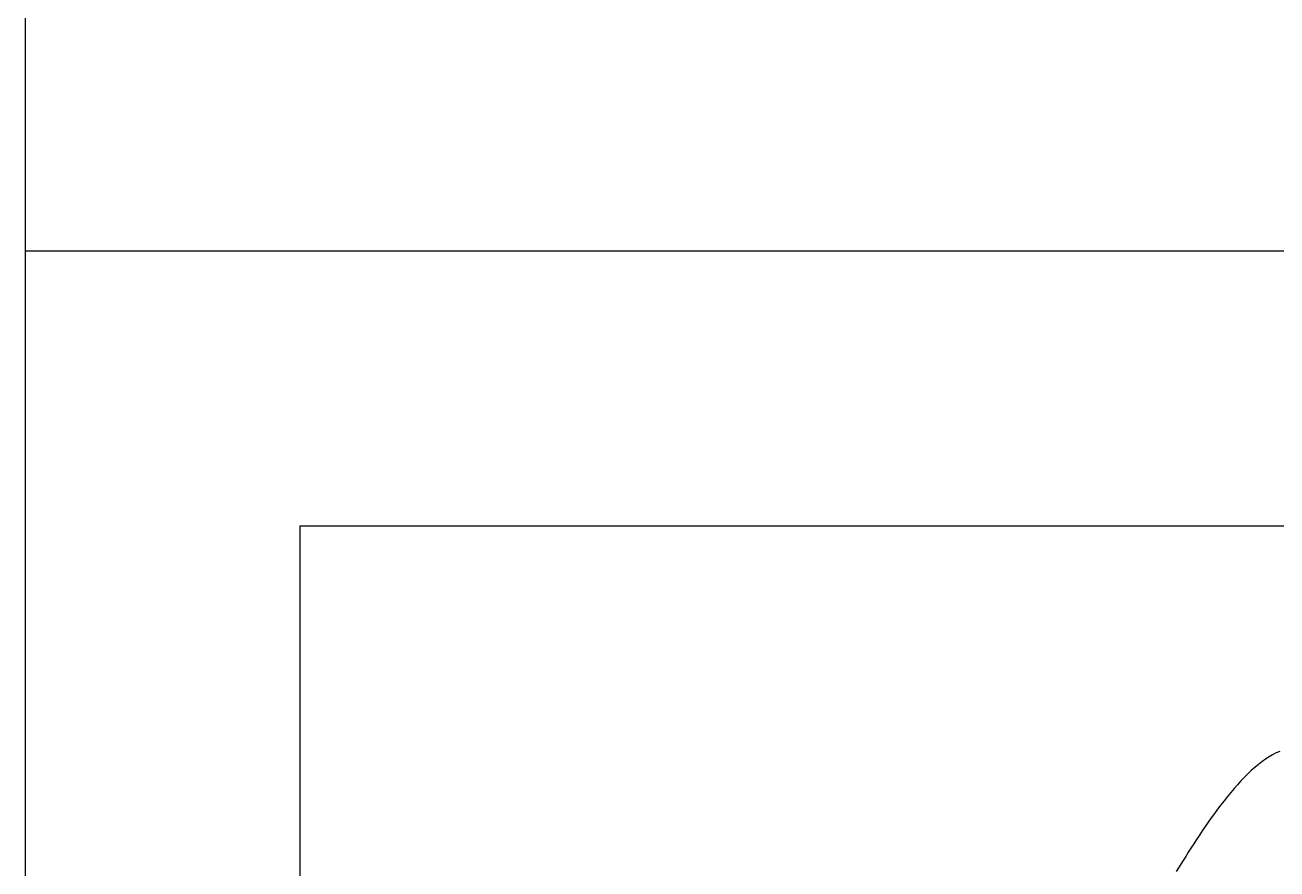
# Model space of a CAD drawing. Header units: millimetres. Extents: x 56222 to 3066687, y -650199 to -121287.
# Drawn here: x 140523.925 to 140528.478, y -185754.45 to -185751.38 of the extents above; entities that cross this region are included whole.
import ezdxf

# ---------------------------------------------------------------- set-up
doc = ezdxf.new("R2010")
doc.units = ezdxf.units.MM
doc.header["$MEASUREMENT"] = 0
doc.layers.add('$TD_AUDIT_GENERATED_(A0BDF17)', color=32, linetype='Continuous', lineweight=30)

msp = doc.modelspace()

# ---------------------------------------------------------------- linework, layer by layer
at = {"layer": '$TD_AUDIT_GENERATED_(A0BDF17)', "linetype": 'Continuous', "lineweight": 25, "ltscale": 2}
for p, q in [((140523.9246, -185738.3706), (140523.9246, -185768.2909)), ((140533.1085, -185752.2029), (140523.9246, -185752.2029)), ((140528.0165, -185752.2029), (140523.9246, -185752.2029)), ((140532.1085, -185753.2029), (140524.9246, -185753.2029)), ((140524.9246, -185753.2029), (140524.9246, -185759.6967)), ((140528.4233, -185754.0602), (140528.4103, -185754.0702)), ((140528.4362, -185754.0509), (140528.4233, -185754.0602)), ((140528.4493, -185754.0425), (140528.4362, -185754.0509)), ((140528.4623, -185754.0348), (140528.4493, -185754.0425)), ((140528.4754, -185754.0281), (140528.4623, -185754.0348)), ((140528.4885, -185754.0223), (140528.4754, -185754.0281)), ((140528.3719, -185754.1043), (140528.3593, -185754.1169)), ((140528.3846, -185754.0923), (140528.3719, -185754.1043)), ((140528.3975, -185754.0809), (140528.3846, -185754.0923)), ((140528.4103, -185754.0702), (140528.3975, -185754.0809)), ((140528.3219, -185754.1576), (140528.3097, -185754.172)), ((140528.3342, -185754.1436), (140528.3219, -185754.1576)), ((140528.3467, -185754.13), (140528.3342, -185754.1436)), ((140528.3593, -185754.1169), (140528.3467, -185754.13)), ((140528.2856, -185754.2019), (140528.2737, -185754.2172)), ((140528.2976, -185754.1868), (140528.2856, -185754.2019)), ((140528.3097, -185754.172), (140528.2976, -185754.1868)), ((140528.2506, -185754.2484), (140528.2392, -185754.2642)), ((140528.2621, -185754.2327), (140528.2506, -185754.2484)), ((140528.2737, -185754.2172), (140528.2621, -185754.2327)), ((140528.228, -185754.2801), (140528.217, -185754.296)), ((140528.2392, -185754.2642), (140528.228, -185754.2801)), ((140528.1957, -185754.3277), (140528.1853, -185754.3434)), ((140528.2063, -185754.3119), (140528.1957, -185754.3277)), ((140528.217, -185754.296), (140528.2063, -185754.3119)), ((140528.1652, -185754.3744), (140528.1555, -185754.3895)), ((140528.1751, -185754.359), (140528.1652, -185754.3744)), ((140528.1853, -185754.3434), (140528.1751, -185754.359)), ((140528.1369, -185754.4188), (140528.128, -185754.4329)), ((140528.1461, -185754.4043), (140528.1369, -185754.4188)), ((140528.1555, -185754.3895), (140528.1461, -185754.4043)), ((140528.1193, -185754.4466), (140528.111, -185754.4599)), ((140528.128, -185754.4329), (140528.1193, -185754.4466))]:
    msp.add_line(p, q, dxfattribs=at)

doc.saveas('drawing.dxf')
